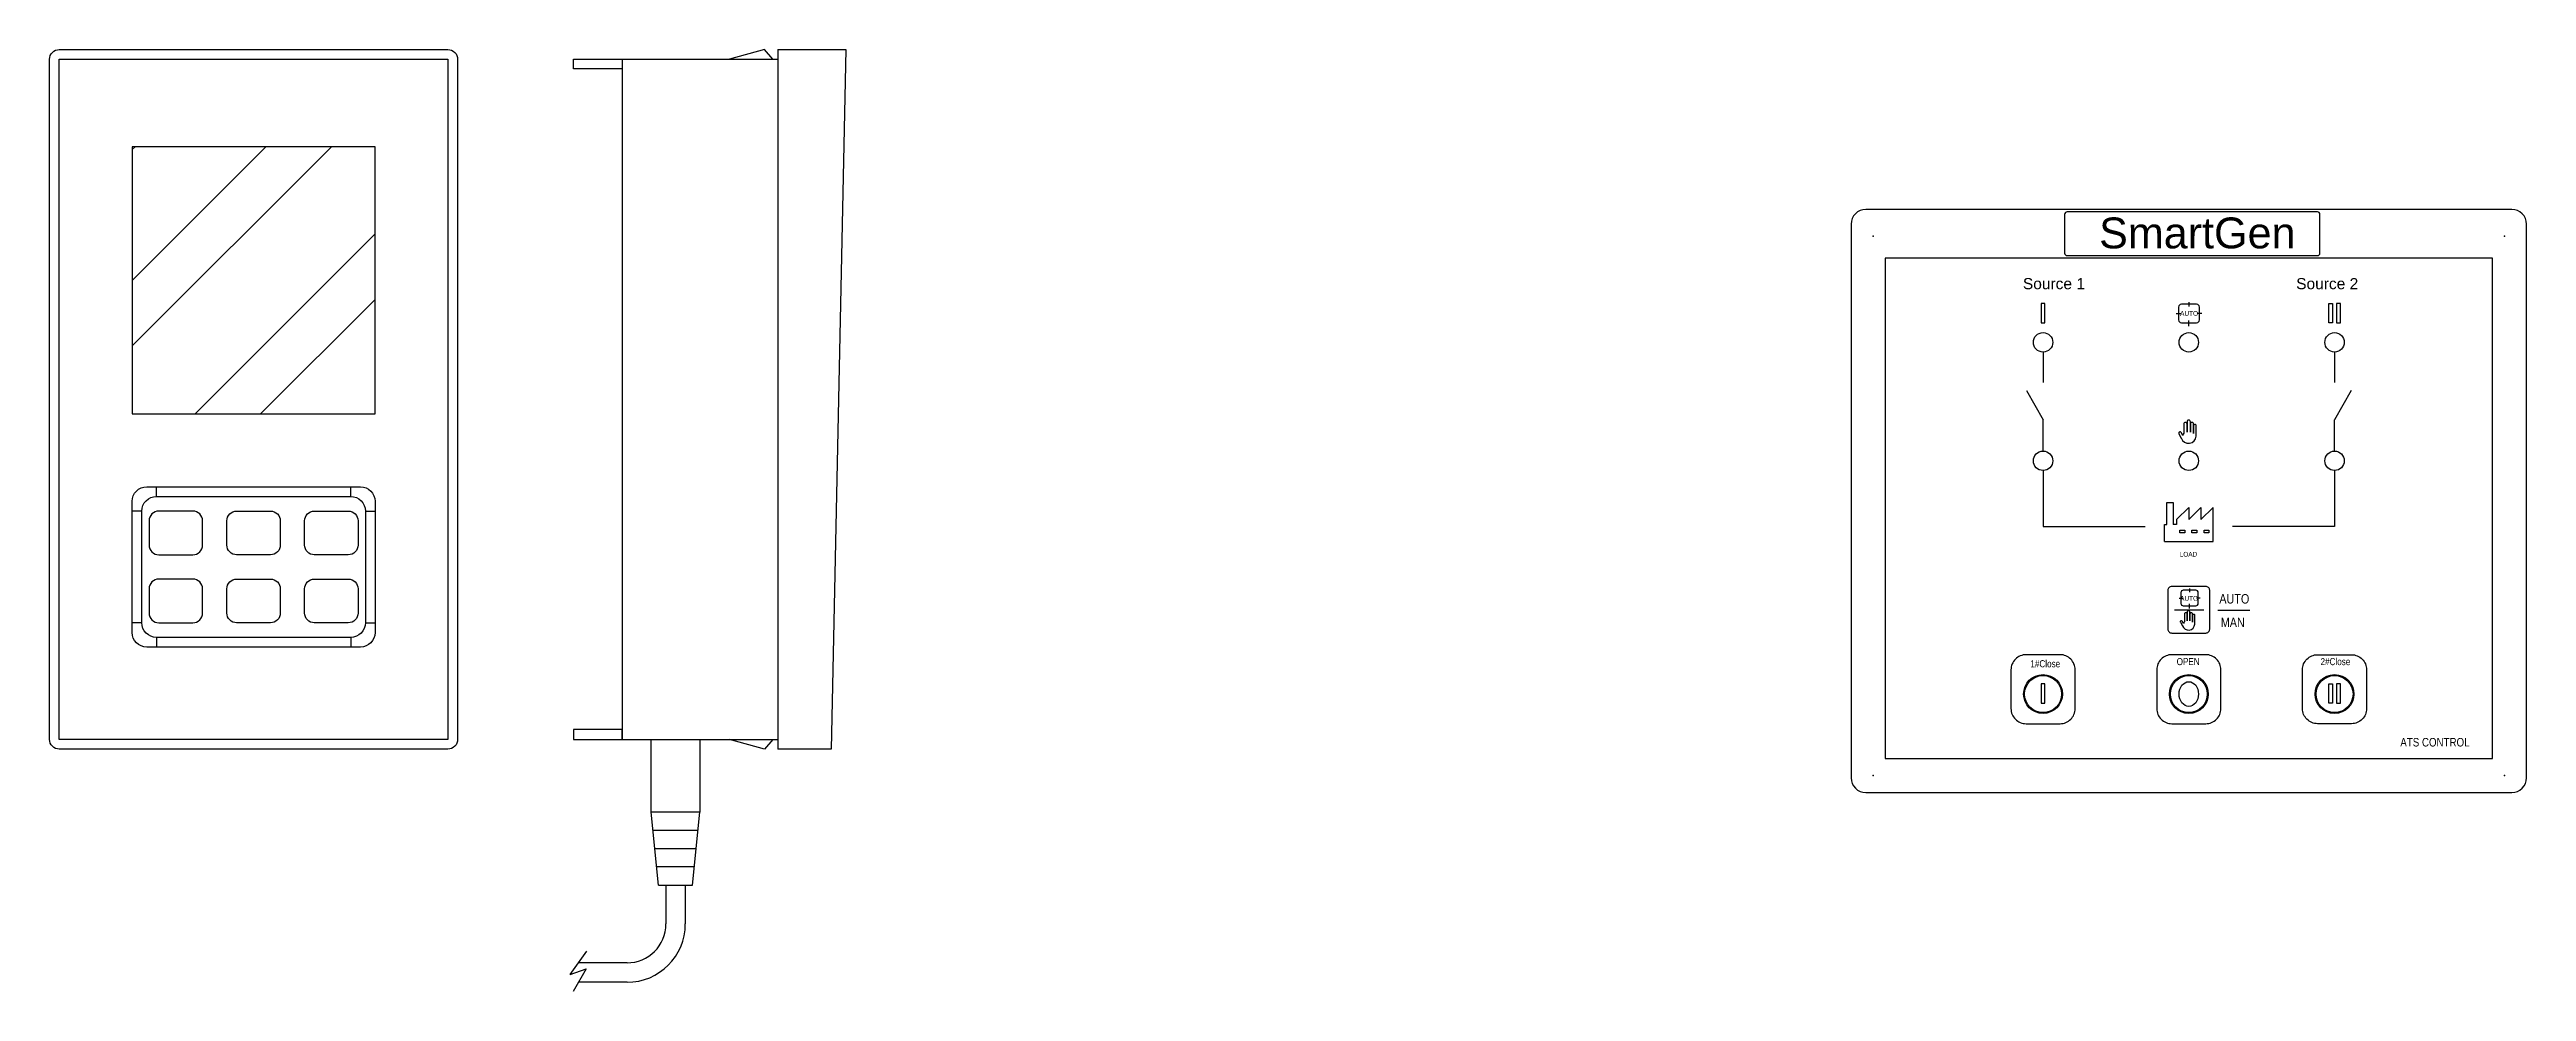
# Model space of a CAD drawing. Header units: millimetres. Extents: x 477 to 987, y 173 to 367.
import ezdxf

# ---------------------------------------------------------------- set-up
doc = ezdxf.new("R2010")
doc.units = ezdxf.units.MM
doc.layers.add('1-EMC-ACESS', color=4, linetype='Continuous')
doc.styles.add('ARIAL', font='arial.ttf')
doc.styles.add('TT', font='ARIALN.TTF')

# ---------------------------------------------------------------- blocks, each defined once
blk = doc.blocks.new('A$C6C336C5A')
h = blk.add_hatch()
h.set_pattern_fill('ANSI32', color=6, scale=3, style=0)
h.set_pattern_definition([(45, (-80069.32, -42620.744), (-20.205576, 20.205576), []), (45, (-80055.85, -42620.744), (-20.205576, 20.205576), [])])
h.paths.add_polyline_path([(67, 124), (17, 124), (17, 69), (67, 69)])
at = {"color": 6}
for p, q in [((22, 52), (22, 54)), ((62, 52), (62, 54)), ((19, 49), (17, 49)), ((65, 49), (67, 49)), ((19, 26), (17, 26)), ((65, 26), (67, 26)), ((22, 23), (22, 21)), ((62, 23), (62, 21))]:
    blk.add_line(p, q, dxfattribs=at)
for points in [[(2, 144), (82, 144, -0.414214), (84, 142), (84, 2, -0.414214), (82, 0), (2, 0, -0.414214), (0, 2), (0, 142, -0.414214)], [(20, 54), (64, 54, -0.414214), (67, 51), (67, 24, -0.414214), (64, 21), (20, 21, -0.414214), (17, 24), (17, 51, -0.414214)], [(22, 52), (62, 52, -0.414214), (65, 49), (65, 26, -0.414214), (62, 23), (22, 23, -0.414214), (19, 26), (19, 49, -0.414214)], [(29.5, 49), (22.5, 49, 0.414214), (20.5, 47), (20.5, 42, 0.414214), (22.5, 40), (29.5, 40, 0.414214), (31.5, 42), (31.5, 47, 0.414214)], [(38.5, 49), (45.5, 49, -0.414214), (47.5, 47), (47.5, 42, -0.414214), (45.5, 40), (38.5, 40, -0.414214), (36.5, 42), (36.5, 47, -0.414214)], [(54.5, 49), (61.5, 49, -0.414214), (63.5, 47), (63.5, 42, -0.414214), (61.5, 40), (54.5, 40, -0.414214), (52.5, 42), (52.5, 47, -0.414214)], [(29.5, 35), (22.5, 35, 0.414214), (20.5, 33), (20.5, 28, 0.414214), (22.5, 26), (29.5, 26, 0.414214), (31.5, 28), (31.5, 33, 0.414214)], [(38.5, 35), (45.5, 35, -0.414214), (47.5, 33), (47.5, 28, -0.414214), (45.5, 26), (38.5, 26, -0.414214), (36.5, 28), (36.5, 33, -0.414214)], [(54.5, 35), (61.5, 35, -0.414214), (63.5, 33), (63.5, 28, -0.414214), (61.5, 26), (54.5, 26, -0.414214), (52.5, 28), (52.5, 33, -0.414214)]]:
    blk.add_lwpolyline(points, format="xyb", close=True, dxfattribs=at)
at = {"color": 2}
blk.add_lwpolyline([(2, 142), (82, 142), (82, 2), (2, 2)], close=True, dxfattribs=at)
at = {"color": 6}
blk.add_lwpolyline([(17, 69), (67, 69), (67, 124), (17, 124)], close=True, dxfattribs=at)
blk = doc.blocks.new('A$C7A994FB8')
at = {"color": 6}
for p, q in [((10, 190), (42, 190)), ((10, 190), (10, 50)), ((39.29, 191.99), (32.08, 190)), ((41, 190), (39.29, 191.99)), ((42, 192), (56, 192)), ((42, 192), (42, 48)), ((56, 192), (53, 48)), ((10, 50), (42, 50)), ((39.29, 48.01), (32.08, 50)), ((41, 50), (39.29, 48.01)), ((53, 48), (42, 48)), ((17.48, 20), (15.98, 35)), ((25.61, 31.25), (16.36, 31.25)), ((24.48, 20), (25.98, 35)), ((25.23, 27.5), (16.73, 27.5)), ((24.86, 23.75), (17.11, 23.75)), ((17.48, 20), (24.48, 20)), ((18.98, 20), (18.98, 12)), ((22.98, 20), (22.98, 12)), ((-0.71, 1.58), (2.68, 6.42)), ((-0.71, 1.58), (2.56, 2.75)), ((2.56, 2.75), (-0.1, -1.89)), ((10.98, 4), (0.98, 4)), ((10.98, 0), (0.98, 0))]:
    blk.add_line(p, q, dxfattribs=at)
for points in [[(0, 190), (10, 190), (10, 188), (0, 188)], [(0, 50), (10, 50), (10, 52), (0, 52)], [(15.98, 50), (25.98, 50), (25.98, 35), (15.98, 35)]]:
    blk.add_lwpolyline(points, close=True, dxfattribs=at)
for radius in [8, 12]:
    blk.add_arc((10.98, 12), radius, 270, 0, dxfattribs=at)
blk = doc.blocks.new('SMART GEN')
at = {"color": 6}
for p, q in [((-2.57, 98.59), (-1.67, 98.59)), ((0.04, 100.96), (0.04, 100.06)), ((0.04, 95.98), (0.04, 97.12)), ((2.65, 98.59), (1.75, 98.59)), ((-30, 90.65), (-30, 84.37)), ((30, 90.65), (30, 84.37)), ((-33.4, 82.73), (-30, 76.68)), ((33.4, 82.73), (30, 76.68)), ((-30, 70.27), (-30, 76.68)), ((30, 70.27), (30, 76.68)), ((-30, 66.27), (-30, 54.75)), ((30, 66.27), (30, 54.75)), ((-4.5, 55.19), (-4.5, 59.69)), ((-4.5, 59.69), (-3.2, 59.69)), ((-3.2, 59.69), (-3.2, 55.19)), ((-2.5, 56.19), (0, 58.69)), ((-2.5, 56.19), (-2.5, 55.19)), ((0, 56.19), (2.5, 58.69)), ((0, 58.69), (0, 56.19)), ((2.5, 56.19), (5, 58.69)), ((2.5, 58.69), (2.5, 56.19)), ((5, 51.69), (5, 58.69)), ((-30, 54.75), (-9, 54.75)), ((-5, 51.69), (-5, 55.19)), ((-5, 55.19), (-4.5, 55.19)), ((-5, 51.69), (5, 51.69)), ((-2.5, 55.19), (-3.2, 55.19)), ((30, 54.75), (9, 54.75)), ((0.16, 42.01), (0.16, 41.26)), ((-2.93, 37.57), (3.08, 37.57)), ((-2.01, 40.03), (-1.26, 40.03)), ((0.16, 37.86), (0.16, 38.81)), ((2.34, 40.03), (1.59, 40.03)), ((5.98, 37.55), (12.55, 37.55))]:
    blk.add_line(p, q, dxfattribs=at)
for points in [[(-66.5, 0), (66.5, 0, 0.414214), (69.5, 3), (69.5, 117, 0.414214), (66.5, 120), (-66.5, 120, 0.414214), (-69.5, 117), (-69.5, 3, 0.414214)], [(-25.06, 110.5), (26.48, 110.5, 0.414214), (26.98, 111), (26.98, 119, 0.414214), (26.48, 119.5), (-25.06, 119.5, 0.414214), (-25.56, 119), (-25.56, 111, 0.414214)], [(-1.52, 96.67), (1.6, 96.67, 0.414214), (2.2, 97.27), (2.2, 99.91, 0.414214), (1.6, 100.51), (-1.52, 100.51, 0.414214), (-2.12, 99.91), (-2.12, 97.27, 0.414214)], [(-3.5, 32.82), (3.5, 32.82, 0.414214), (4.3, 33.62), (4.3, 41.62, 0.414214), (3.5, 42.42), (-3.5, 42.42, 0.414214), (-4.3, 41.62), (-4.3, 33.62, 0.414214)], [(-1.14, 38.43), (1.46, 38.43, 0.414214), (1.96, 38.93), (1.96, 41.13, 0.414214), (1.46, 41.63), (-1.14, 41.63, 0.414214), (-1.64, 41.13), (-1.64, 38.93, 0.414214)], [(-33.5, 14.16), (-26.5, 14.16, 0.414214), (-23.4, 17.26), (-23.4, 25.26, 0.414214), (-26.5, 28.36), (-33.5, 28.36, 0.414214), (-36.6, 25.26), (-36.6, 17.26, 0.414214)], [(-3.5, 14.16), (3.5, 14.16, 0.414214), (6.6, 17.26), (6.6, 25.26, 0.414214), (3.5, 28.36), (-3.5, 28.36, 0.414214), (-6.6, 25.26), (-6.6, 17.26, 0.414214)], [(33.5, 14.16), (26.5, 14.16, -0.414214), (23.4, 17.26), (23.4, 25.26, -0.414214), (26.5, 28.36), (33.5, 28.36, -0.414214), (36.6, 25.26), (36.6, 17.26, -0.414214)]]:
    blk.add_lwpolyline(points, format="xyb", close=True, dxfattribs=at)
for points in [[(-62.5, 7), (62.5, 7), (62.5, 110), (-62.5, 110)], [(-30.4, 96.67), (-29.6, 96.67), (-29.6, 100.67), (-30.4, 100.67)], [(29.6, 96.67), (28.8, 96.67), (28.8, 100.67), (29.6, 100.67)], [(30.4, 96.67), (31.2, 96.67), (31.2, 100.67), (30.4, 100.67)], [(-1.85, 53.96), (-0.85, 53.96), (-0.85, 53.46), (-1.85, 53.46)], [(0.65, 53.96), (1.65, 53.96), (1.65, 53.46), (0.65, 53.46)], [(3.15, 53.96), (4.15, 53.96), (4.15, 53.46), (3.15, 53.46)]]:
    blk.add_lwpolyline(points, close=True, dxfattribs=at)
for points in [[(0.32, 74.15), (0.32, 76.32, 0.414214), (0.01, 76.63), (-0.05, 76.63, 0.414214), (-0.36, 76.32), (-0.36, 74.17)], [(-1.23, 73.49), (-1.57, 74.09, 0.414214), (-1.91, 74.18), (-1.95, 74.16, 0.414214), (-2.04, 73.82), (-1.54, 72.96)], [(-0.36, 74.17), (-0.36, 75.84, 0.414214), (-0.66, 76.15), (-0.72, 76.15, 0.414214), (-1.03, 75.84), (-1.03, 73.94)], [(0.99, 73.87), (0.99, 75.84, 0.414214), (0.68, 76.15), (0.62, 76.15, 0.414214), (0.32, 75.84), (0.32, 74.15)], [(1.53, 73.28), (1.53, 75.52, 0.414214), (1.28, 75.77), (1.24, 75.77, 0.414214), (0.99, 75.52), (0.99, 73.87)], [(-0.33, 35.33), (-0.33, 36.72, 0.414214), (-0.59, 36.98), (-0.64, 36.98, 0.414214), (-0.9, 36.72), (-0.9, 35.14)], [(0.23, 35.31), (0.23, 37.13, 0.414214), (-0.03, 37.38), (-0.08, 37.38, 0.414214), (-0.33, 37.13), (-0.33, 35.33)], [(0.79, 35.08), (0.79, 36.72, 0.414214), (0.53, 36.98), (0.48, 36.98, 0.414214), (0.23, 36.72), (0.23, 35.31)], [(1.24, 34.59), (1.24, 36.46, 0.414214), (1.03, 36.66), (0.99, 36.66, 0.414214), (0.79, 36.46), (0.79, 35.08)], [(-1.06, 34.77), (-1.35, 35.27, 0.414214), (-1.63, 35.34), (-1.66, 35.32, 0.414214), (-1.74, 35.04), (-1.32, 34.33)]]:
    blk.add_lwpolyline(points, format="xyb", dxfattribs=at)
at = {"color": 7}
for points in [[(-30.4, 18.36), (-29.6, 18.36), (-29.6, 22.36), (-30.4, 22.36)], [(29.6, 18.36), (28.8, 18.36), (28.8, 22.36), (29.6, 22.36)], [(30.4, 18.36), (31.2, 18.36), (31.2, 22.36), (30.4, 22.36)]]:
    blk.add_lwpolyline(points, close=True, dxfattribs=at)
at = {"color": 6}
for centre in [(-30, 92.65), (0, 92.65), (30, 92.65), (-30, 68.27), (0, 68.27), (30, 68.27)]:
    blk.add_circle(centre, 2, dxfattribs=at)
at = {"color": 251}
for centre in [(-30, 20.26), (0, 20.26), (30, 20.26)]:
    blk.add_circle(centre, 4, dxfattribs=at)
at = {"color": 3}
for centre in [(-30, 20.26), (30, 20.26)]:
    blk.add_circle(centre, 3.8, dxfattribs=at)
at = {"color": 1}
blk.add_circle((0, 20.26), 3.8, dxfattribs=at)
at = {"color": 6}
for centre, radius, start, end in [((-0.04, 73.45), 1.58, 197.746, 356.2895), ((-0.28, 73.35), 0.955, 141.5124, 171.0552), ((-0.07, 34.73), 1.31, 197.746, 356.2895), ((-0.27, 34.64), 0.796, 141.5124, 171.0552)]:
    blk.add_arc(centre, radius, start, end, dxfattribs=at)
at = {"color": 7}
blk.add_ellipse((0, 20.26), major_axis=(0, -2.54), ratio=0.787475, dxfattribs=at)
at = {"color": 2}
for p in [(-65, 114.5), (65, 114.5), (-65, 3.5), (65, 3.5)]:
    blk.add_point(p, dxfattribs=at)
at = {"color": 6}
for s, insert, char_height, width, attachment_point, style in [('Source 1', (-27.76, 105.88), 2.286, 17.481, 2, 'ARIAL'), ('Source 2', (28.49, 105.88), 2.286, 17.481, 2, 'ARIAL'), ('AUTO', (0.06, 98.59), 0.972, 428.0339, 5, 'TT'), ('LOAD', (-0.07, 49.03), 0.972, 428.0339, 5, 'TT'), ('AUTO', (9.37, 39.85), 1.944, 856.0677, 5, 'TT'), ('AUTO', (0.07, 39.95), 0.972, 428.0339, 5, 'TT'), ('MAN', (9.05, 35), 1.944, 856.0677, 5, 'TT'), ('1#Close', (-29.54, 26.49), 1.458, 642.0508, 5, 'TT'), ('OPEN', (-0.13, 26.93), 1.458, 642.0508, 5, 'TT'), ('2#Close', (30.18, 26.93), 1.458, 642.0508, 5, 'TT'), ('ATS CONTROL', (50.66, 10.33), 1.7496, 770.461, 5, 'TT')]:
    blk.add_mtext(s, dxfattribs=dict(at, insert=insert, char_height=char_height, width=width, attachment_point=attachment_point, style=style))
at = {"layer": '1-EMC-ACESS', "color": 1, "linetype": 'ByBlock', "lineweight": -2, "insert": (1.75, 118.35), "char_height": 6.3504, "width": 32.6638, "attachment_point": 2, "style": 'ARIAL'}
blk.add_mtext('{\\C6;SmartGen}', dxfattribs=at)

msp = doc.modelspace()

# ---------------------------------------------------------------- block references
at = {"color": 7}
for name, p in [('A$C6C336C5A', (476.77, 223.11)), ('A$C7A994FB8', (584.65, 175.11))]:
    msp.add_blockref(name, p, dxfattribs=at)
at = {"color": 2}
msp.add_blockref('SMART GEN', (917.09, 214.18), dxfattribs=at)

doc.saveas('drawing.dxf')
